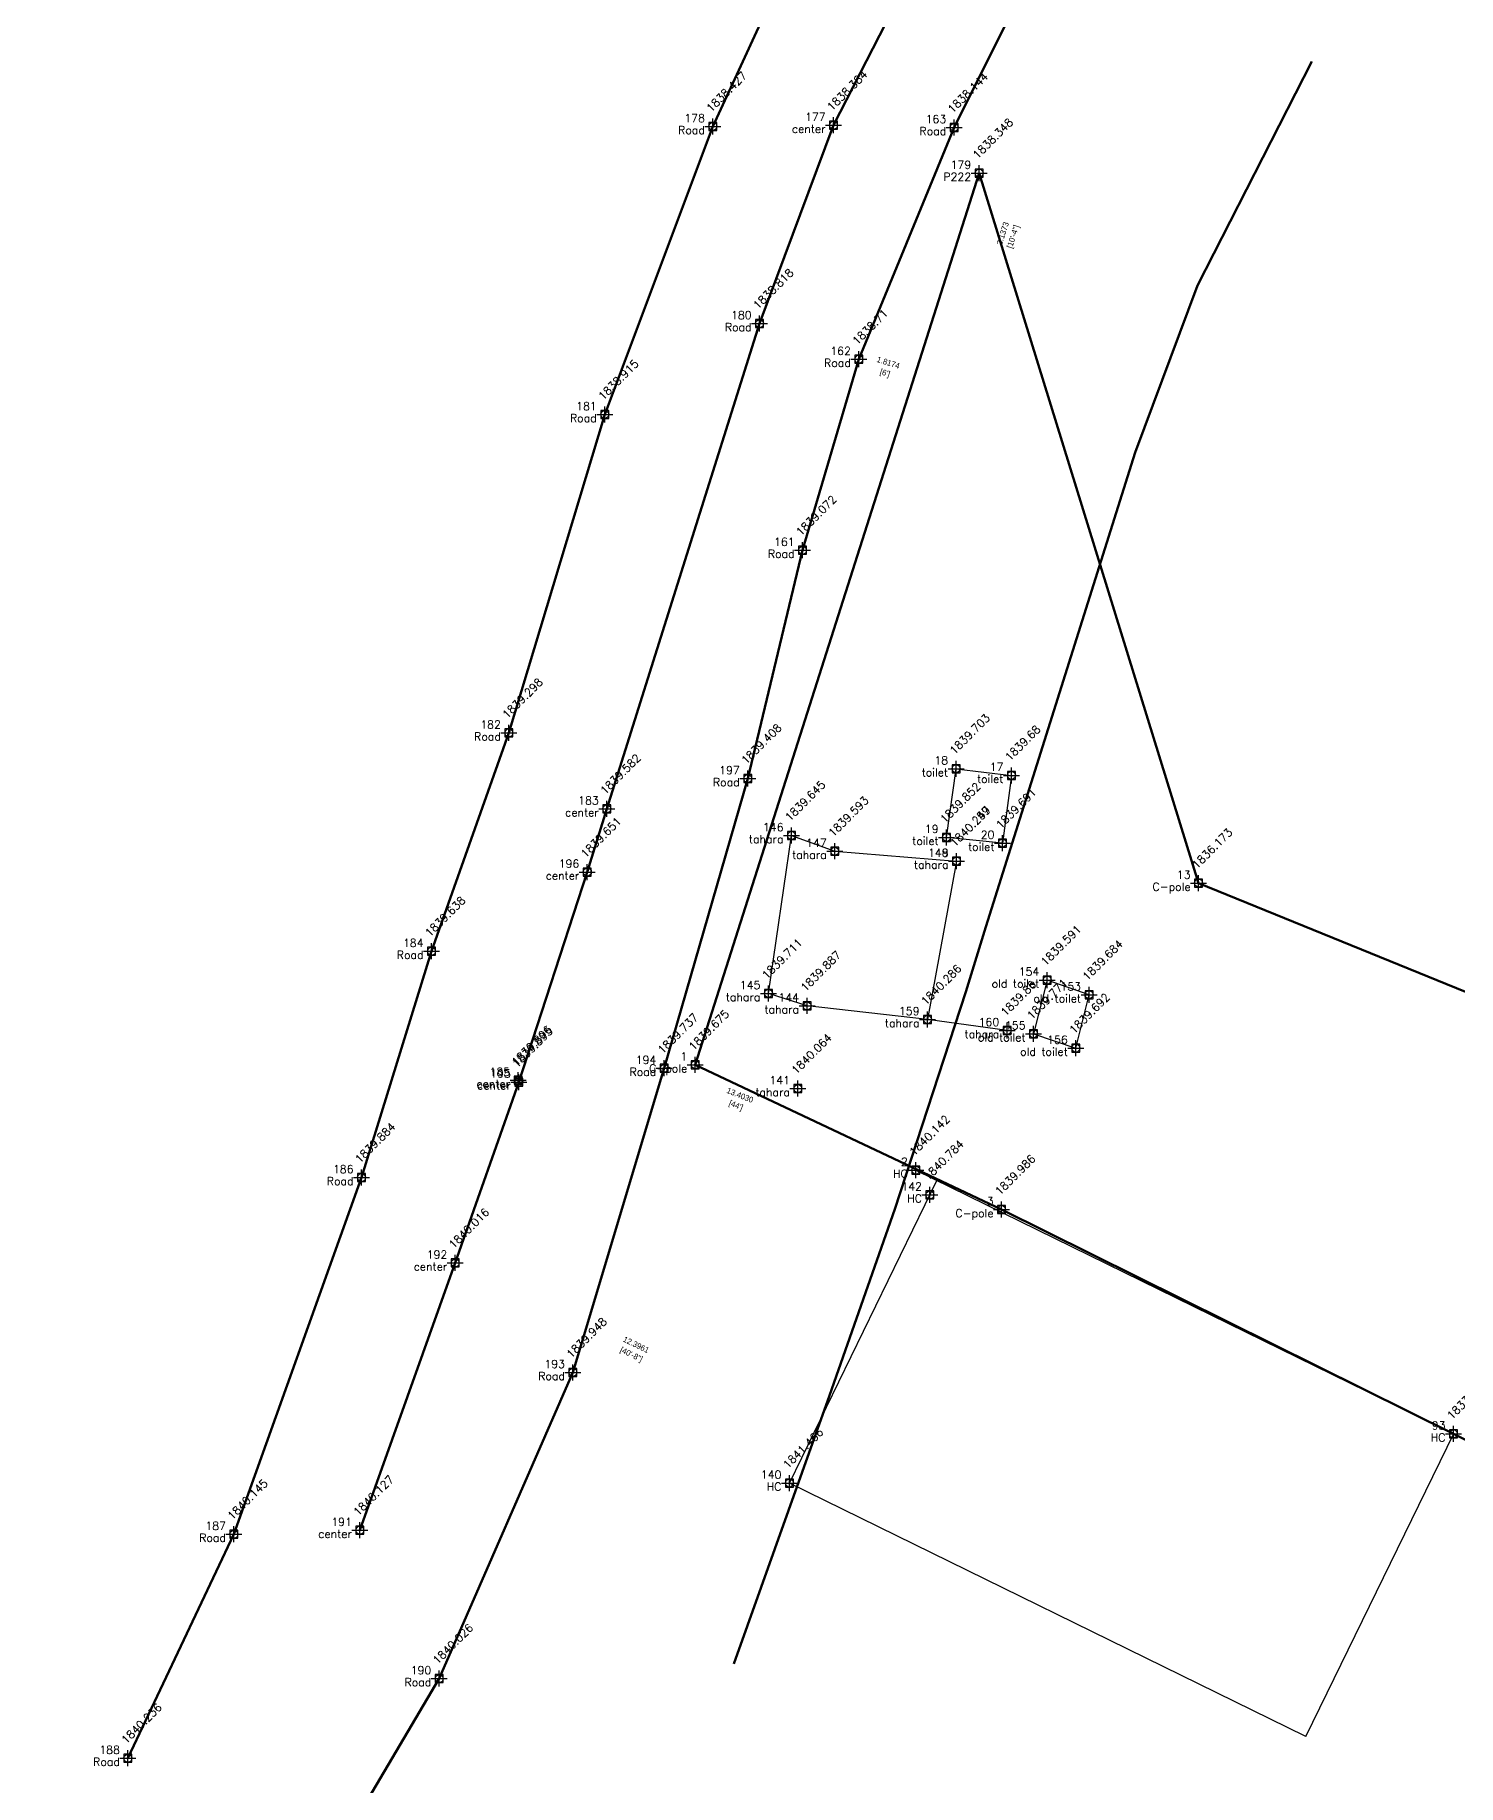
# Model space of a CAD drawing. Header units: metres. Extents: x 351916 to 352397, y 3070667 to 3071249.
# Drawn here: x 352121.9 to 352166.3, y 3070863.2 to 3070917.9 of the extents above; entities that cross this region are included whole.
import ezdxf
from ezdxf.enums import TextEntityAlignment as Align

# ---------------------------------------------------------------- set-up
doc = ezdxf.new("R2010")
doc.units = ezdxf.units.M
doc.header["$MEASUREMENT"] = 0
doc.header["$PDMODE"] = 98
doc.header["$PDSIZE"] = 0.25
for name, color, linetype, lineweight in [('Boundary', 6, 'Continuous', 60), ('Features', 5, 'Continuous', 30), ('Road', 1, 'Continuous', 50), ('Void', 2, 'Continuous', 50)]:
    doc.layers.add(name, color=color, linetype=linetype, lineweight=lineweight)
for name, color, linetype in [('C-pole', 7, 'Continuous'), ('Center', 7, 'Continuous'), ('HC', 7, 'Continuous'), ('old toilet', 7, 'Continuous'), ('P166_220 CP', 7, 'Continuous'), ('P222', 7, 'Continuous'), ('Points', 7, 'Continuous'), ('Points-ELV', 6, 'Continuous'), ('Points-NUM', 4, 'Continuous'), ('Points-TXT', 3, 'Continuous'), ('tahara', 7, 'Continuous'), ('toilet', 7, 'Continuous')]:
    doc.layers.add(name, color=color, linetype=linetype)
doc.styles.add('romans', font='romans.shx')
doc.dimstyles.get("Standard").update_dxf_attribs({"dimtxt": 0.18, "dimasz": 0.18, "dimexe": 0.18, "dimexo": 0.0625, "dimgap": 0.09, "dimtad": 0, "dimtoh": 1, "dimdec": 4, "dimzin": 0, "dimdsep": 46, "dimtxsty": 'Standard', "dimcen": 0.09, "dimse1": 1, "dimse2": 1, "dimsd1": 1, "dimsd2": 1, "dimadec": 0, "dimazin": 0, "dimtfac": 1, "dimtdec": 4, "dimtofl": 0, "dimtmove": 0, "dimatfit": 3, "dimfxl": 1, "dimtolj": 1, "dimtzin": 0, "dimarcsym": 0})
picture_1 = doc.add_image_def('image1.jpg', size_in_pixel=(3507, 4960))

# ---------------------------------------------------------------- blocks, each defined once
blk = doc.blocks.new('POINTS')
at = {"layer": 'Points'}
blk.add_line((0, 0), (0, 0), dxfattribs=at)
blk.add_point((0, 0), dxfattribs=at)
at = {"layer": 'Points-ELV', "style": 'romans'}
blk.add_attdef('ELEV', text='', height=1, rotation=45, dxfattribs=at).set_placement((0, 0), align=Align.BOTTOM_LEFT)
at = {"layer": 'Points-NUM', "style": 'romans'}
blk.add_attdef('PTNUM', text='', height=1, dxfattribs=at).set_placement((0, 0), align=Align.BOTTOM_RIGHT)
at = {"layer": 'Points-TXT', "style": 'romans'}
blk.add_attdef('DESC', text='', height=1, dxfattribs=at).set_placement((0, 0), align=Align.BOTTOM_RIGHT)
blk = doc.blocks.new('*D4')
at = {"layer": 'Defpoints', "color": 0, "transparency": 16777216}
for p in [(352134.989, 3070879.491, 1840.016), (352146.131, 3070874.058), (352146.131, 3070874.058)]:
    blk.add_point(p, dxfattribs=at)
at = {"layer": 'Void', "color": 0, "transparency": 16777216, "char_height": 0.18, "attachment_point": 5, "rotation": 334.0079}
for s, insert in [('\\A1;12.3961', (352140.639, 3070876.937)), ('\\A1;[40\'-8"]', (352140.481, 3070876.613))]:
    blk.add_mtext(s, dxfattribs=dict(at, insert=insert))
blk = doc.blocks.new('*D6')
at = {"layer": 'Defpoints', "color": 0, "transparency": 16777216}
for p in [(352137.598, 3070887.059), (352137.598, 3070887.059), (352150.037, 3070882.07)]:
    blk.add_point(p, dxfattribs=at)
at = {"layer": 'Void', "color": 0, "transparency": 16777216, "char_height": 0.18, "attachment_point": 5, "rotation": 338.1454}
for s, insert in [('\\A1;13.4030', (352143.885, 3070884.732)), ("\\A1;[44']", (352143.751, 3070884.398))]:
    blk.add_mtext(s, dxfattribs=dict(at, insert=insert))
blk = doc.blocks.new('*D10')
at = {"layer": 'Defpoints', "color": 0, "transparency": 16777216}
for p in [(352151.356, 3070913.542), (352152.741, 3070913.101), (352150.404, 3070910.553)]:
    blk.add_point(p, dxfattribs=at)
at = {"layer": 'P166_220 CP', "color": 0, "transparency": 16777216, "char_height": 0.18, "attachment_point": 5, "rotation": 72.3391}
for s, insert in [('\\A1;3.1373', (352152.093, 3070911.661)), ('\\A1;[10\'-4"]', (352152.436, 3070911.552))]:
    blk.add_mtext(s, dxfattribs=dict(at, insert=insert))
blk = doc.blocks.new('*D11')
at = {"layer": 'Defpoints', "color": 0, "transparency": 16777216}
for p in [(352147.597, 3070907.726), (352149.329, 3070907.175), (352149.329, 3070907.175)]:
    blk.add_point(p, dxfattribs=at)
at = {"layer": 'P166_220 CP', "color": 0, "transparency": 16777216, "char_height": 0.18, "attachment_point": 5, "rotation": 342.3391}
for s, insert in [('\\A1;1.8174', (352148.517, 3070907.622)), ("\\A1;[6']", (352148.408, 3070907.279))]:
    blk.add_mtext(s, dxfattribs=dict(at, insert=insert))

msp = doc.modelspace()

# ---------------------------------------------------------------- linework, layer by layer
at = {"layer": 'Boundary'}
msp.add_lwpolyline([(352151.356, 3070913.542), (352142.486, 3070885.683), (352152.054, 3070881.16), (352166.174, 3070874.151), (352173.613, 3070870.427), (352173.613, 3070870.427), (352181.623, 3070880.602), (352172.824, 3070885.413), (352158.211, 3070891.359)], close=True, dxfattribs=at)
at = {"layer": 'Features'}
for p, q in [((352145.428, 3070872.616), (352150.05456, 3070882.10518)), ((352149.377, 3070882.394), (352166.174, 3070874.151)), ((352161.56463, 3070864.69707), (352166.19119, 3070874.18625))]:
    msp.add_line(p, q, dxfattribs=at)
for points in [[(352150.339, 3070892.789), (352150.634, 3070894.933), (352152.363, 3070894.727), (352152.083, 3070892.61)], [(352154.375, 3070886.205), (352154.788, 3070887.871), (352153.485, 3070888.332), (352153.055, 3070886.654)]]:
    msp.add_lwpolyline(points, close=True, dxfattribs=at)
for points in [[(352152.231, 3070886.756), (352149.742, 3070887.099), (352145.979, 3070887.525), (352144.772, 3070887.914), (352145.493, 3070892.846), (352146.844, 3070892.356), (352150.65, 3070892.048), (352149.742, 3070887.099)], [(352161.56463, 3070864.69707), (352145.428, 3070872.616)]]:
    msp.add_lwpolyline(points, dxfattribs=at)
at = {"layer": 'Road'}
for points in [[(352165.897, 3070944.535), (352150.956, 3070929.627), (352147.696, 3070925.124), (352143.036, 3070915.001), (352139.658, 3070906.002), (352136.663, 3070896.052), (352134.247, 3070889.231), (352132.06, 3070882.162), (352128.074, 3070871.018), (352124.761, 3070864.018)], [(352131.169, 3070860.899), (352134.489, 3070866.505), (352138.666, 3070876.072), (352141.519, 3070885.575), (352144.125, 3070894.625), (352145.84, 3070901.761), (352147.597, 3070907.726), (352150.577, 3070914.97), (352152.557, 3070918.942), (352156.042, 3070924.375), (352158.445, 3070928.162), (352165.835, 3070935.759), (352172.195, 3070942.711)]]:
    msp.add_lwpolyline(points, dxfattribs=at)
at = {"layer": 'Void'}
for points in [[(352132.008, 3070871.139), (352134.989, 3070879.491), (352136.973, 3070885.145), (352139.114, 3070891.706), (352139.721, 3070893.68), (352144.497, 3070908.844), (352146.807, 3070915.039), (352150.707, 3070922.67)], [(352143.68642, 3070866.97073), (352146.67857, 3070875.35396), (352148.71882, 3070881.16826), (352150.93514, 3070887.96007), (352151.56092, 3070889.99515), (352156.22777, 3070904.81259), (352158.17496, 3070910.03462), (352161.74856, 3070917.02695)]]:
    msp.add_lwpolyline(points, dxfattribs=at)

# ---------------------------------------------------------------- block references
at = {"layer": 'C-pole', "linetype": 'Continuous'}
ref = msp.add_blockref('POINTS', (352158.211, 3070891.359, 1836.173), dxfattribs=at)
ref.add_attrib('PTNUM', '13', dxfattribs={"layer": 'Points-NUM', "height": 0.25, "style": 'romans'}).set_placement((352157.961, 3070891.4215, 1836.173), align=Align.BOTTOM_RIGHT)
ref.add_attrib('DESC', 'C-pole', dxfattribs={"layer": 'Points-TXT', "height": 0.25, "style": 'romans'}).set_placement((352157.961, 3070891.0465, 1836.173), align=Align.BOTTOM_RIGHT)
ref.add_attrib('ELEV', '1836.173', dxfattribs={"layer": 'Points-ELV', "height": 0.25, "rotation": 45, "style": 'romans'}).set_placement((352158.211, 3070891.734, 1836.173), align=Align.BOTTOM_LEFT)
ref = msp.add_blockref('POINTS', (352142.486, 3070885.683, 1839.675), dxfattribs=at)
ref.add_attrib('PTNUM', '1', dxfattribs={"layer": 'Points-NUM', "height": 0.25, "style": 'romans'}).set_placement((352142.236, 3070885.7455, 1839.675), align=Align.BOTTOM_RIGHT)
ref.add_attrib('DESC', 'C-pole', dxfattribs={"layer": 'Points-TXT', "height": 0.25, "style": 'romans'}).set_placement((352142.236, 3070885.3705, 1839.675), align=Align.BOTTOM_RIGHT)
ref.add_attrib('ELEV', '1839.675', dxfattribs={"layer": 'Points-ELV', "height": 0.25, "rotation": 45, "style": 'romans'}).set_placement((352142.486, 3070886.058, 1839.675), align=Align.BOTTOM_LEFT)
ref = msp.add_blockref('POINTS', (352152.054, 3070881.16, 1839.986), dxfattribs=at)
ref.add_attrib('PTNUM', '3', dxfattribs={"layer": 'Points-NUM', "height": 0.25, "style": 'romans'}).set_placement((352151.804, 3070881.2225, 1839.986), align=Align.BOTTOM_RIGHT)
ref.add_attrib('DESC', 'C-pole', dxfattribs={"layer": 'Points-TXT', "height": 0.25, "style": 'romans'}).set_placement((352151.804, 3070880.8475, 1839.986), align=Align.BOTTOM_RIGHT)
ref.add_attrib('ELEV', '1839.986', dxfattribs={"layer": 'Points-ELV', "height": 0.25, "rotation": 45, "style": 'romans'}).set_placement((352152.054, 3070881.535, 1839.986), align=Align.BOTTOM_LEFT)
at = {"layer": 'Center', "linetype": 'Continuous'}
ref = msp.add_blockref('POINTS', (352146.807, 3070915.039, 1838.384), dxfattribs=at)
ref.add_attrib('PTNUM', '177', dxfattribs={"layer": 'Points-NUM', "height": 0.25, "style": 'romans'}).set_placement((352146.557, 3070915.1015, 1838.384), align=Align.BOTTOM_RIGHT)
ref.add_attrib('DESC', 'center', dxfattribs={"layer": 'Points-TXT', "height": 0.25, "style": 'romans'}).set_placement((352146.557, 3070914.7265, 1838.384), align=Align.BOTTOM_RIGHT)
ref.add_attrib('ELEV', '1838.384', dxfattribs={"layer": 'Points-ELV', "height": 0.25, "rotation": 45, "style": 'romans'}).set_placement((352146.807, 3070915.414, 1838.384), align=Align.BOTTOM_LEFT)
ref = msp.add_blockref('POINTS', (352139.721, 3070893.68, 1839.582), dxfattribs=at)
ref.add_attrib('PTNUM', '183', dxfattribs={"layer": 'Points-NUM', "height": 0.25, "style": 'romans'}).set_placement((352139.471, 3070893.7425, 1839.582), align=Align.BOTTOM_RIGHT)
ref.add_attrib('DESC', 'center', dxfattribs={"layer": 'Points-TXT', "height": 0.25, "style": 'romans'}).set_placement((352139.471, 3070893.3675, 1839.582), align=Align.BOTTOM_RIGHT)
ref.add_attrib('ELEV', '1839.582', dxfattribs={"layer": 'Points-ELV', "height": 0.25, "rotation": 45, "style": 'romans'}).set_placement((352139.721, 3070894.055, 1839.582), align=Align.BOTTOM_LEFT)
ref = msp.add_blockref('POINTS', (352139.114, 3070891.706, 1839.651), dxfattribs=at)
ref.add_attrib('PTNUM', '196', dxfattribs={"layer": 'Points-NUM', "height": 0.25, "style": 'romans'}).set_placement((352138.864, 3070891.7685, 1839.651), align=Align.BOTTOM_RIGHT)
ref.add_attrib('DESC', 'center', dxfattribs={"layer": 'Points-TXT', "height": 0.25, "style": 'romans'}).set_placement((352138.864, 3070891.3935, 1839.651), align=Align.BOTTOM_RIGHT)
ref.add_attrib('ELEV', '1839.651', dxfattribs={"layer": 'Points-ELV', "height": 0.25, "rotation": 45, "style": 'romans'}).set_placement((352139.114, 3070892.081, 1839.651), align=Align.BOTTOM_LEFT)
ref = msp.add_blockref('POINTS', (352136.95, 3070885.2, 1839.896), dxfattribs=at)
ref.add_attrib('PTNUM', '185', dxfattribs={"layer": 'Points-NUM', "height": 0.25, "style": 'romans'}).set_placement((352136.7, 3070885.2625, 1839.896), align=Align.BOTTOM_RIGHT)
ref.add_attrib('DESC', 'center', dxfattribs={"layer": 'Points-TXT', "height": 0.25, "style": 'romans'}).set_placement((352136.7, 3070884.8875, 1839.896), align=Align.BOTTOM_RIGHT)
ref.add_attrib('ELEV', '1839.896', dxfattribs={"layer": 'Points-ELV', "height": 0.25, "rotation": 45, "style": 'romans'}).set_placement((352136.95, 3070885.575, 1839.896), align=Align.BOTTOM_LEFT)
ref = msp.add_blockref('POINTS', (352136.973, 3070885.145, 1839.895), dxfattribs=at)
ref.add_attrib('PTNUM', '195', dxfattribs={"layer": 'Points-NUM', "height": 0.25, "style": 'romans'}).set_placement((352136.723, 3070885.2075, 1839.895), align=Align.BOTTOM_RIGHT)
ref.add_attrib('DESC', 'center', dxfattribs={"layer": 'Points-TXT', "height": 0.25, "style": 'romans'}).set_placement((352136.723, 3070884.8325, 1839.895), align=Align.BOTTOM_RIGHT)
ref.add_attrib('ELEV', '1839.895', dxfattribs={"layer": 'Points-ELV', "height": 0.25, "rotation": 45, "style": 'romans'}).set_placement((352136.973, 3070885.52, 1839.895), align=Align.BOTTOM_LEFT)
ref = msp.add_blockref('POINTS', (352134.989, 3070879.491, 1840.016), dxfattribs=at)
ref.add_attrib('PTNUM', '192', dxfattribs={"layer": 'Points-NUM', "height": 0.25, "style": 'romans'}).set_placement((352134.739, 3070879.5535, 1840.016), align=Align.BOTTOM_RIGHT)
ref.add_attrib('DESC', 'center', dxfattribs={"layer": 'Points-TXT', "height": 0.25, "style": 'romans'}).set_placement((352134.739, 3070879.1785, 1840.016), align=Align.BOTTOM_RIGHT)
ref.add_attrib('ELEV', '1840.016', dxfattribs={"layer": 'Points-ELV', "height": 0.25, "rotation": 45, "style": 'romans'}).set_placement((352134.989, 3070879.866, 1840.016), align=Align.BOTTOM_LEFT)
ref = msp.add_blockref('POINTS', (352132.008, 3070871.139, 1840.127), dxfattribs=at)
ref.add_attrib('PTNUM', '191', dxfattribs={"layer": 'Points-NUM', "height": 0.25, "style": 'romans'}).set_placement((352131.758, 3070871.2015, 1840.127), align=Align.BOTTOM_RIGHT)
ref.add_attrib('DESC', 'center', dxfattribs={"layer": 'Points-TXT', "height": 0.25, "style": 'romans'}).set_placement((352131.758, 3070870.8265, 1840.127), align=Align.BOTTOM_RIGHT)
ref.add_attrib('ELEV', '1840.127', dxfattribs={"layer": 'Points-ELV', "height": 0.25, "rotation": 45, "style": 'romans'}).set_placement((352132.008, 3070871.514, 1840.127), align=Align.BOTTOM_LEFT)
at = {"layer": 'HC', "linetype": 'Continuous'}
ref = msp.add_blockref('POINTS', (352149.377, 3070882.394, 1840.142), dxfattribs=at)
ref.add_attrib('PTNUM', '2', dxfattribs={"layer": 'Points-NUM', "height": 0.25, "style": 'romans'}).set_placement((352149.127, 3070882.4565, 1840.142), align=Align.BOTTOM_RIGHT)
ref.add_attrib('DESC', 'HC', dxfattribs={"layer": 'Points-TXT', "height": 0.25, "style": 'romans'}).set_placement((352149.127, 3070882.0815, 1840.142), align=Align.BOTTOM_RIGHT)
ref.add_attrib('ELEV', '1840.142', dxfattribs={"layer": 'Points-ELV', "height": 0.25, "rotation": 45, "style": 'romans'}).set_placement((352149.377, 3070882.769, 1840.142), align=Align.BOTTOM_LEFT)
ref = msp.add_blockref('POINTS', (352149.818, 3070881.62, 1840.784), dxfattribs=at)
ref.add_attrib('PTNUM', '142', dxfattribs={"layer": 'Points-NUM', "height": 0.25, "style": 'romans'}).set_placement((352149.568, 3070881.6825, 1840.784), align=Align.BOTTOM_RIGHT)
ref.add_attrib('DESC', 'HC', dxfattribs={"layer": 'Points-TXT', "height": 0.25, "style": 'romans'}).set_placement((352149.568, 3070881.3075, 1840.784), align=Align.BOTTOM_RIGHT)
ref.add_attrib('ELEV', '1840.784', dxfattribs={"layer": 'Points-ELV', "height": 0.25, "rotation": 45, "style": 'romans'}).set_placement((352149.818, 3070881.995, 1840.784), align=Align.BOTTOM_LEFT)
ref = msp.add_blockref('POINTS', (352166.174, 3070874.151, 1833.041), dxfattribs=at)
ref.add_attrib('PTNUM', '93', dxfattribs={"layer": 'Points-NUM', "height": 0.25, "style": 'romans'}).set_placement((352165.924, 3070874.2135, 1833.041), align=Align.BOTTOM_RIGHT)
ref.add_attrib('DESC', 'HC', dxfattribs={"layer": 'Points-TXT', "height": 0.25, "style": 'romans'}).set_placement((352165.924, 3070873.8385, 1833.041), align=Align.BOTTOM_RIGHT)
ref.add_attrib('ELEV', '1833.041', dxfattribs={"layer": 'Points-ELV', "height": 0.25, "rotation": 45, "style": 'romans'}).set_placement((352166.174, 3070874.526, 1833.041), align=Align.BOTTOM_LEFT)
ref = msp.add_blockref('POINTS', (352145.428, 3070872.616, 1841.466), dxfattribs=at)
ref.add_attrib('PTNUM', '140', dxfattribs={"layer": 'Points-NUM', "height": 0.25, "style": 'romans'}).set_placement((352145.178, 3070872.6785, 1841.466), align=Align.BOTTOM_RIGHT)
ref.add_attrib('DESC', 'HC', dxfattribs={"layer": 'Points-TXT', "height": 0.25, "style": 'romans'}).set_placement((352145.178, 3070872.3035, 1841.466), align=Align.BOTTOM_RIGHT)
ref.add_attrib('ELEV', '1841.466', dxfattribs={"layer": 'Points-ELV', "height": 0.25, "rotation": 45, "style": 'romans'}).set_placement((352145.428, 3070872.991, 1841.466), align=Align.BOTTOM_LEFT)
at = {"layer": 'old toilet', "linetype": 'Continuous'}
ref = msp.add_blockref('POINTS', (352153.485, 3070888.332, 1839.591), dxfattribs=at)
ref.add_attrib('PTNUM', '154', dxfattribs={"layer": 'Points-NUM', "height": 0.25, "style": 'romans'}).set_placement((352153.235, 3070888.3945, 1839.591), align=Align.BOTTOM_RIGHT)
ref.add_attrib('DESC', 'old toilet', dxfattribs={"layer": 'Points-TXT', "height": 0.25, "style": 'romans'}).set_placement((352153.235, 3070888.0195, 1839.591), align=Align.BOTTOM_RIGHT)
ref.add_attrib('ELEV', '1839.591', dxfattribs={"layer": 'Points-ELV', "height": 0.25, "rotation": 45, "style": 'romans'}).set_placement((352153.485, 3070888.707, 1839.591), align=Align.BOTTOM_LEFT)
ref = msp.add_blockref('POINTS', (352154.788, 3070887.871, 1839.684), dxfattribs=at)
ref.add_attrib('PTNUM', '153', dxfattribs={"layer": 'Points-NUM', "height": 0.25, "style": 'romans'}).set_placement((352154.538, 3070887.9335, 1839.684), align=Align.BOTTOM_RIGHT)
ref.add_attrib('DESC', 'old toilet', dxfattribs={"layer": 'Points-TXT', "height": 0.25, "style": 'romans'}).set_placement((352154.538, 3070887.5585, 1839.684), align=Align.BOTTOM_RIGHT)
ref.add_attrib('ELEV', '1839.684', dxfattribs={"layer": 'Points-ELV', "height": 0.25, "rotation": 45, "style": 'romans'}).set_placement((352154.788, 3070888.246, 1839.684), align=Align.BOTTOM_LEFT)
ref = msp.add_blockref('POINTS', (352153.055, 3070886.654, 1839.771), dxfattribs=at)
ref.add_attrib('PTNUM', '155', dxfattribs={"layer": 'Points-NUM', "height": 0.25, "style": 'romans'}).set_placement((352152.805, 3070886.7165, 1839.771), align=Align.BOTTOM_RIGHT)
ref.add_attrib('DESC', 'old toilet', dxfattribs={"layer": 'Points-TXT', "height": 0.25, "style": 'romans'}).set_placement((352152.805, 3070886.3415, 1839.771), align=Align.BOTTOM_RIGHT)
ref.add_attrib('ELEV', '1839.771', dxfattribs={"layer": 'Points-ELV', "height": 0.25, "rotation": 45, "style": 'romans'}).set_placement((352153.055, 3070887.029, 1839.771), align=Align.BOTTOM_LEFT)
ref = msp.add_blockref('POINTS', (352154.375, 3070886.205, 1839.692), dxfattribs=at)
ref.add_attrib('PTNUM', '156', dxfattribs={"layer": 'Points-NUM', "height": 0.25, "style": 'romans'}).set_placement((352154.125, 3070886.2675, 1839.692), align=Align.BOTTOM_RIGHT)
ref.add_attrib('DESC', 'old toilet', dxfattribs={"layer": 'Points-TXT', "height": 0.25, "style": 'romans'}).set_placement((352154.125, 3070885.8925, 1839.692), align=Align.BOTTOM_RIGHT)
ref.add_attrib('ELEV', '1839.692', dxfattribs={"layer": 'Points-ELV', "height": 0.25, "rotation": 45, "style": 'romans'}).set_placement((352154.375, 3070886.58, 1839.692), align=Align.BOTTOM_LEFT)
at = {"layer": 'P222', "linetype": 'Continuous'}
ref = msp.add_blockref('POINTS', (352151.356, 3070913.542, 1838.348), dxfattribs=at)
ref.add_attrib('PTNUM', '179', dxfattribs={"layer": 'Points-NUM', "height": 0.25, "style": 'romans'}).set_placement((352151.106, 3070913.6045, 1838.348), align=Align.BOTTOM_RIGHT)
ref.add_attrib('DESC', 'P222', dxfattribs={"layer": 'Points-TXT', "height": 0.25, "style": 'romans'}).set_placement((352151.106, 3070913.2295, 1838.348), align=Align.BOTTOM_RIGHT)
ref.add_attrib('ELEV', '1838.348', dxfattribs={"layer": 'Points-ELV', "height": 0.25, "rotation": 45, "style": 'romans'}).set_placement((352151.356, 3070913.917, 1838.348), align=Align.BOTTOM_LEFT)
at = {"layer": 'Road', "linetype": 'Continuous'}
ref = msp.add_blockref('POINTS', (352143.036, 3070915.001, 1838.427), dxfattribs=at)
ref.add_attrib('PTNUM', '178', dxfattribs={"layer": 'Points-NUM', "height": 0.25, "style": 'romans'}).set_placement((352142.786, 3070915.0635, 1838.427), align=Align.BOTTOM_RIGHT)
ref.add_attrib('DESC', 'Road', dxfattribs={"layer": 'Points-TXT', "height": 0.25, "style": 'romans'}).set_placement((352142.786, 3070914.6885, 1838.427), align=Align.BOTTOM_RIGHT)
ref.add_attrib('ELEV', '1838.427', dxfattribs={"layer": 'Points-ELV', "height": 0.25, "rotation": 45, "style": 'romans'}).set_placement((352143.036, 3070915.376, 1838.427), align=Align.BOTTOM_LEFT)
ref = msp.add_blockref('POINTS', (352150.577, 3070914.97, 1838.144), dxfattribs=at)
ref.add_attrib('PTNUM', '163', dxfattribs={"layer": 'Points-NUM', "height": 0.25, "style": 'romans'}).set_placement((352150.327, 3070915.0325, 1838.144), align=Align.BOTTOM_RIGHT)
ref.add_attrib('DESC', 'Road', dxfattribs={"layer": 'Points-TXT', "height": 0.25, "style": 'romans'}).set_placement((352150.327, 3070914.6575, 1838.144), align=Align.BOTTOM_RIGHT)
ref.add_attrib('ELEV', '1838.144', dxfattribs={"layer": 'Points-ELV', "height": 0.25, "rotation": 45, "style": 'romans'}).set_placement((352150.577, 3070915.345, 1838.144), align=Align.BOTTOM_LEFT)
ref = msp.add_blockref('POINTS', (352144.497, 3070908.844, 1838.818), dxfattribs=at)
ref.add_attrib('PTNUM', '180', dxfattribs={"layer": 'Points-NUM', "height": 0.25, "style": 'romans'}).set_placement((352144.247, 3070908.9065, 1838.818), align=Align.BOTTOM_RIGHT)
ref.add_attrib('DESC', 'Road', dxfattribs={"layer": 'Points-TXT', "height": 0.25, "style": 'romans'}).set_placement((352144.247, 3070908.5315, 1838.818), align=Align.BOTTOM_RIGHT)
ref.add_attrib('ELEV', '1838.818', dxfattribs={"layer": 'Points-ELV', "height": 0.25, "rotation": 45, "style": 'romans'}).set_placement((352144.497, 3070909.219, 1838.818), align=Align.BOTTOM_LEFT)
ref = msp.add_blockref('POINTS', (352147.597, 3070907.726, 1838.71), dxfattribs=at)
ref.add_attrib('PTNUM', '162', dxfattribs={"layer": 'Points-NUM', "height": 0.25, "style": 'romans'}).set_placement((352147.347, 3070907.7885, 1838.71), align=Align.BOTTOM_RIGHT)
ref.add_attrib('DESC', 'Road', dxfattribs={"layer": 'Points-TXT', "height": 0.25, "style": 'romans'}).set_placement((352147.347, 3070907.4135, 1838.71), align=Align.BOTTOM_RIGHT)
ref.add_attrib('ELEV', '1838.71', dxfattribs={"layer": 'Points-ELV', "height": 0.25, "rotation": 45, "style": 'romans'}).set_placement((352147.597, 3070908.101, 1838.71), align=Align.BOTTOM_LEFT)
ref = msp.add_blockref('POINTS', (352139.658, 3070906.002, 1838.915), dxfattribs=at)
ref.add_attrib('PTNUM', '181', dxfattribs={"layer": 'Points-NUM', "height": 0.25, "style": 'romans'}).set_placement((352139.408, 3070906.0645, 1838.915), align=Align.BOTTOM_RIGHT)
ref.add_attrib('DESC', 'Road', dxfattribs={"layer": 'Points-TXT', "height": 0.25, "style": 'romans'}).set_placement((352139.408, 3070905.6895, 1838.915), align=Align.BOTTOM_RIGHT)
ref.add_attrib('ELEV', '1838.915', dxfattribs={"layer": 'Points-ELV', "height": 0.25, "rotation": 45, "style": 'romans'}).set_placement((352139.658, 3070906.377, 1838.915), align=Align.BOTTOM_LEFT)
ref = msp.add_blockref('POINTS', (352145.84, 3070901.761, 1839.072), dxfattribs=at)
ref.add_attrib('PTNUM', '161', dxfattribs={"layer": 'Points-NUM', "height": 0.25, "style": 'romans'}).set_placement((352145.59, 3070901.8235, 1839.072), align=Align.BOTTOM_RIGHT)
ref.add_attrib('DESC', 'Road', dxfattribs={"layer": 'Points-TXT', "height": 0.25, "style": 'romans'}).set_placement((352145.59, 3070901.4485, 1839.072), align=Align.BOTTOM_RIGHT)
ref.add_attrib('ELEV', '1839.072', dxfattribs={"layer": 'Points-ELV', "height": 0.25, "rotation": 45, "style": 'romans'}).set_placement((352145.84, 3070902.136, 1839.072), align=Align.BOTTOM_LEFT)
ref = msp.add_blockref('POINTS', (352136.663, 3070896.052, 1839.298), dxfattribs=at)
ref.add_attrib('PTNUM', '182', dxfattribs={"layer": 'Points-NUM', "height": 0.25, "style": 'romans'}).set_placement((352136.413, 3070896.1145, 1839.298), align=Align.BOTTOM_RIGHT)
ref.add_attrib('DESC', 'Road', dxfattribs={"layer": 'Points-TXT', "height": 0.25, "style": 'romans'}).set_placement((352136.413, 3070895.7395, 1839.298), align=Align.BOTTOM_RIGHT)
ref.add_attrib('ELEV', '1839.298', dxfattribs={"layer": 'Points-ELV', "height": 0.25, "rotation": 45, "style": 'romans'}).set_placement((352136.663, 3070896.427, 1839.298), align=Align.BOTTOM_LEFT)
ref = msp.add_blockref('POINTS', (352144.125, 3070894.625, 1839.408), dxfattribs=at)
ref.add_attrib('PTNUM', '197', dxfattribs={"layer": 'Points-NUM', "height": 0.25, "style": 'romans'}).set_placement((352143.875, 3070894.6875, 1839.408), align=Align.BOTTOM_RIGHT)
ref.add_attrib('DESC', 'Road', dxfattribs={"layer": 'Points-TXT', "height": 0.25, "style": 'romans'}).set_placement((352143.875, 3070894.3125, 1839.408), align=Align.BOTTOM_RIGHT)
ref.add_attrib('ELEV', '1839.408', dxfattribs={"layer": 'Points-ELV', "height": 0.25, "rotation": 45, "style": 'romans'}).set_placement((352144.125, 3070895, 1839.408), align=Align.BOTTOM_LEFT)
ref = msp.add_blockref('POINTS', (352134.247, 3070889.231, 1839.638), dxfattribs=at)
ref.add_attrib('PTNUM', '184', dxfattribs={"layer": 'Points-NUM', "height": 0.25, "style": 'romans'}).set_placement((352133.997, 3070889.2935, 1839.638), align=Align.BOTTOM_RIGHT)
ref.add_attrib('DESC', 'Road', dxfattribs={"layer": 'Points-TXT', "height": 0.25, "style": 'romans'}).set_placement((352133.997, 3070888.9185, 1839.638), align=Align.BOTTOM_RIGHT)
ref.add_attrib('ELEV', '1839.638', dxfattribs={"layer": 'Points-ELV', "height": 0.25, "rotation": 45, "style": 'romans'}).set_placement((352134.247, 3070889.606, 1839.638), align=Align.BOTTOM_LEFT)
ref = msp.add_blockref('POINTS', (352141.519, 3070885.575, 1839.737), dxfattribs=at)
ref.add_attrib('PTNUM', '194', dxfattribs={"layer": 'Points-NUM', "height": 0.25, "style": 'romans'}).set_placement((352141.269, 3070885.6375, 1839.737), align=Align.BOTTOM_RIGHT)
ref.add_attrib('DESC', 'Road', dxfattribs={"layer": 'Points-TXT', "height": 0.25, "style": 'romans'}).set_placement((352141.269, 3070885.2625, 1839.737), align=Align.BOTTOM_RIGHT)
ref.add_attrib('ELEV', '1839.737', dxfattribs={"layer": 'Points-ELV', "height": 0.25, "rotation": 45, "style": 'romans'}).set_placement((352141.519, 3070885.95, 1839.737), align=Align.BOTTOM_LEFT)
ref = msp.add_blockref('POINTS', (352132.06, 3070882.162, 1839.884), dxfattribs=at)
ref.add_attrib('PTNUM', '186', dxfattribs={"layer": 'Points-NUM', "height": 0.25, "style": 'romans'}).set_placement((352131.81, 3070882.2245, 1839.884), align=Align.BOTTOM_RIGHT)
ref.add_attrib('DESC', 'Road', dxfattribs={"layer": 'Points-TXT', "height": 0.25, "style": 'romans'}).set_placement((352131.81, 3070881.8495, 1839.884), align=Align.BOTTOM_RIGHT)
ref.add_attrib('ELEV', '1839.884', dxfattribs={"layer": 'Points-ELV', "height": 0.25, "rotation": 45, "style": 'romans'}).set_placement((352132.06, 3070882.537, 1839.884), align=Align.BOTTOM_LEFT)
ref = msp.add_blockref('POINTS', (352138.666, 3070876.072, 1839.948), dxfattribs=at)
ref.add_attrib('PTNUM', '193', dxfattribs={"layer": 'Points-NUM', "height": 0.25, "style": 'romans'}).set_placement((352138.416, 3070876.1345, 1839.948), align=Align.BOTTOM_RIGHT)
ref.add_attrib('DESC', 'Road', dxfattribs={"layer": 'Points-TXT', "height": 0.25, "style": 'romans'}).set_placement((352138.416, 3070875.7595, 1839.948), align=Align.BOTTOM_RIGHT)
ref.add_attrib('ELEV', '1839.948', dxfattribs={"layer": 'Points-ELV', "height": 0.25, "rotation": 45, "style": 'romans'}).set_placement((352138.666, 3070876.447, 1839.948), align=Align.BOTTOM_LEFT)
ref = msp.add_blockref('POINTS', (352128.074, 3070871.018, 1840.145), dxfattribs=at)
ref.add_attrib('PTNUM', '187', dxfattribs={"layer": 'Points-NUM', "height": 0.25, "style": 'romans'}).set_placement((352127.824, 3070871.0805, 1840.145), align=Align.BOTTOM_RIGHT)
ref.add_attrib('DESC', 'Road', dxfattribs={"layer": 'Points-TXT', "height": 0.25, "style": 'romans'}).set_placement((352127.824, 3070870.7055, 1840.145), align=Align.BOTTOM_RIGHT)
ref.add_attrib('ELEV', '1840.145', dxfattribs={"layer": 'Points-ELV', "height": 0.25, "rotation": 45, "style": 'romans'}).set_placement((352128.074, 3070871.393, 1840.145), align=Align.BOTTOM_LEFT)
ref = msp.add_blockref('POINTS', (352134.489, 3070866.505, 1840.026), dxfattribs=at)
ref.add_attrib('PTNUM', '190', dxfattribs={"layer": 'Points-NUM', "height": 0.25, "style": 'romans'}).set_placement((352134.239, 3070866.5675, 1840.026), align=Align.BOTTOM_RIGHT)
ref.add_attrib('DESC', 'Road', dxfattribs={"layer": 'Points-TXT', "height": 0.25, "style": 'romans'}).set_placement((352134.239, 3070866.1925, 1840.026), align=Align.BOTTOM_RIGHT)
ref.add_attrib('ELEV', '1840.026', dxfattribs={"layer": 'Points-ELV', "height": 0.25, "rotation": 45, "style": 'romans'}).set_placement((352134.489, 3070866.88, 1840.026), align=Align.BOTTOM_LEFT)
ref = msp.add_blockref('POINTS', (352124.761, 3070864.018, 1840.236), dxfattribs=at)
ref.add_attrib('PTNUM', '188', dxfattribs={"layer": 'Points-NUM', "height": 0.25, "style": 'romans'}).set_placement((352124.511, 3070864.0805, 1840.236), align=Align.BOTTOM_RIGHT)
ref.add_attrib('DESC', 'Road', dxfattribs={"layer": 'Points-TXT', "height": 0.25, "style": 'romans'}).set_placement((352124.511, 3070863.7055, 1840.236), align=Align.BOTTOM_RIGHT)
ref.add_attrib('ELEV', '1840.236', dxfattribs={"layer": 'Points-ELV', "height": 0.25, "rotation": 45, "style": 'romans'}).set_placement((352124.761, 3070864.393, 1840.236), align=Align.BOTTOM_LEFT)
at = {"layer": 'tahara', "linetype": 'Continuous'}
ref = msp.add_blockref('POINTS', (352145.493, 3070892.846, 1839.645), dxfattribs=at)
ref.add_attrib('PTNUM', '146', dxfattribs={"layer": 'Points-NUM', "height": 0.25, "style": 'romans'}).set_placement((352145.243, 3070892.9085, 1839.645), align=Align.BOTTOM_RIGHT)
ref.add_attrib('DESC', 'tahara', dxfattribs={"layer": 'Points-TXT', "height": 0.25, "style": 'romans'}).set_placement((352145.243, 3070892.5335, 1839.645), align=Align.BOTTOM_RIGHT)
ref.add_attrib('ELEV', '1839.645', dxfattribs={"layer": 'Points-ELV', "height": 0.25, "rotation": 45, "style": 'romans'}).set_placement((352145.493, 3070893.221, 1839.645), align=Align.BOTTOM_LEFT)
ref = msp.add_blockref('POINTS', (352146.844, 3070892.356, 1839.593), dxfattribs=at)
ref.add_attrib('PTNUM', '147', dxfattribs={"layer": 'Points-NUM', "height": 0.25, "style": 'romans'}).set_placement((352146.594, 3070892.4185, 1839.593), align=Align.BOTTOM_RIGHT)
ref.add_attrib('DESC', 'tahara', dxfattribs={"layer": 'Points-TXT', "height": 0.25, "style": 'romans'}).set_placement((352146.594, 3070892.0435, 1839.593), align=Align.BOTTOM_RIGHT)
ref.add_attrib('ELEV', '1839.593', dxfattribs={"layer": 'Points-ELV', "height": 0.25, "rotation": 45, "style": 'romans'}).set_placement((352146.844, 3070892.731, 1839.593), align=Align.BOTTOM_LEFT)
ref = msp.add_blockref('POINTS', (352150.649, 3070892.049, 1840.257), dxfattribs=at)
ref.add_attrib('PTNUM', '148', dxfattribs={"layer": 'Points-NUM', "height": 0.25, "style": 'romans'}).set_placement((352150.399, 3070892.1115, 1840.257), align=Align.BOTTOM_RIGHT)
ref.add_attrib('DESC', 'tahara', dxfattribs={"layer": 'Points-TXT', "height": 0.25, "style": 'romans'}).set_placement((352150.399, 3070891.7365, 1840.257), align=Align.BOTTOM_RIGHT)
ref.add_attrib('ELEV', '1840.257', dxfattribs={"layer": 'Points-ELV', "height": 0.25, "rotation": 45, "style": 'romans'}).set_placement((352150.649, 3070892.424, 1840.257), align=Align.BOTTOM_LEFT)
ref = msp.add_blockref('POINTS', (352150.65, 3070892.048, 1840.249), dxfattribs=at)
ref.add_attrib('PTNUM', '149', dxfattribs={"layer": 'Points-NUM', "height": 0.25, "style": 'romans'}).set_placement((352150.4, 3070892.1105, 1840.249), align=Align.BOTTOM_RIGHT)
ref.add_attrib('DESC', 'tahara', dxfattribs={"layer": 'Points-TXT', "height": 0.25, "style": 'romans'}).set_placement((352150.4, 3070891.7355, 1840.249), align=Align.BOTTOM_RIGHT)
ref.add_attrib('ELEV', '1840.249', dxfattribs={"layer": 'Points-ELV', "height": 0.25, "rotation": 45, "style": 'romans'}).set_placement((352150.65, 3070892.423, 1840.249), align=Align.BOTTOM_LEFT)
ref = msp.add_blockref('POINTS', (352144.772, 3070887.914, 1839.711), dxfattribs=at)
ref.add_attrib('PTNUM', '145', dxfattribs={"layer": 'Points-NUM', "height": 0.25, "style": 'romans'}).set_placement((352144.522, 3070887.9765, 1839.711), align=Align.BOTTOM_RIGHT)
ref.add_attrib('DESC', 'tahara', dxfattribs={"layer": 'Points-TXT', "height": 0.25, "style": 'romans'}).set_placement((352144.522, 3070887.6015, 1839.711), align=Align.BOTTOM_RIGHT)
ref.add_attrib('ELEV', '1839.711', dxfattribs={"layer": 'Points-ELV', "height": 0.25, "rotation": 45, "style": 'romans'}).set_placement((352144.772, 3070888.289, 1839.711), align=Align.BOTTOM_LEFT)
ref = msp.add_blockref('POINTS', (352145.979, 3070887.525, 1839.887), dxfattribs=at)
ref.add_attrib('PTNUM', '144', dxfattribs={"layer": 'Points-NUM', "height": 0.25, "style": 'romans'}).set_placement((352145.729, 3070887.5875, 1839.887), align=Align.BOTTOM_RIGHT)
ref.add_attrib('DESC', 'tahara', dxfattribs={"layer": 'Points-TXT', "height": 0.25, "style": 'romans'}).set_placement((352145.729, 3070887.2125, 1839.887), align=Align.BOTTOM_RIGHT)
ref.add_attrib('ELEV', '1839.887', dxfattribs={"layer": 'Points-ELV', "height": 0.25, "rotation": 45, "style": 'romans'}).set_placement((352145.979, 3070887.9, 1839.887), align=Align.BOTTOM_LEFT)
ref = msp.add_blockref('POINTS', (352149.742, 3070887.099, 1840.286), dxfattribs=at)
ref.add_attrib('PTNUM', '159', dxfattribs={"layer": 'Points-NUM', "height": 0.25, "style": 'romans'}).set_placement((352149.492, 3070887.1615, 1840.286), align=Align.BOTTOM_RIGHT)
ref.add_attrib('DESC', 'tahara', dxfattribs={"layer": 'Points-TXT', "height": 0.25, "style": 'romans'}).set_placement((352149.492, 3070886.7865, 1840.286), align=Align.BOTTOM_RIGHT)
ref.add_attrib('ELEV', '1840.286', dxfattribs={"layer": 'Points-ELV', "height": 0.25, "rotation": 45, "style": 'romans'}).set_placement((352149.742, 3070887.474, 1840.286), align=Align.BOTTOM_LEFT)
ref = msp.add_blockref('POINTS', (352152.231, 3070886.756, 1839.86), dxfattribs=at)
ref.add_attrib('PTNUM', '160', dxfattribs={"layer": 'Points-NUM', "height": 0.25, "style": 'romans'}).set_placement((352151.981, 3070886.8185, 1839.86), align=Align.BOTTOM_RIGHT)
ref.add_attrib('DESC', 'tahara', dxfattribs={"layer": 'Points-TXT', "height": 0.25, "style": 'romans'}).set_placement((352151.981, 3070886.4435, 1839.86), align=Align.BOTTOM_RIGHT)
ref.add_attrib('ELEV', '1839.86', dxfattribs={"layer": 'Points-ELV', "height": 0.25, "rotation": 45, "style": 'romans'}).set_placement((352152.231, 3070887.131, 1839.86), align=Align.BOTTOM_LEFT)
ref = msp.add_blockref('POINTS', (352145.695, 3070884.94, 1840.064), dxfattribs=at)
ref.add_attrib('PTNUM', '141', dxfattribs={"layer": 'Points-NUM', "height": 0.25, "style": 'romans'}).set_placement((352145.445, 3070885.0025, 1840.064), align=Align.BOTTOM_RIGHT)
ref.add_attrib('DESC', 'tahara', dxfattribs={"layer": 'Points-TXT', "height": 0.25, "style": 'romans'}).set_placement((352145.445, 3070884.6275, 1840.064), align=Align.BOTTOM_RIGHT)
ref.add_attrib('ELEV', '1840.064', dxfattribs={"layer": 'Points-ELV', "height": 0.25, "rotation": 45, "style": 'romans'}).set_placement((352145.695, 3070885.315, 1840.064), align=Align.BOTTOM_LEFT)
at = {"layer": 'toilet', "linetype": 'Continuous'}
ref = msp.add_blockref('POINTS', (352150.634, 3070894.933, 1839.703), dxfattribs=at)
ref.add_attrib('PTNUM', '18', dxfattribs={"layer": 'Points-NUM', "height": 0.25, "style": 'romans'}).set_placement((352150.384, 3070894.9955, 1839.703), align=Align.BOTTOM_RIGHT)
ref.add_attrib('DESC', 'toilet', dxfattribs={"layer": 'Points-TXT', "height": 0.25, "style": 'romans'}).set_placement((352150.384, 3070894.6205, 1839.703), align=Align.BOTTOM_RIGHT)
ref.add_attrib('ELEV', '1839.703', dxfattribs={"layer": 'Points-ELV', "height": 0.25, "rotation": 45, "style": 'romans'}).set_placement((352150.634, 3070895.308, 1839.703), align=Align.BOTTOM_LEFT)
ref = msp.add_blockref('POINTS', (352152.363, 3070894.727, 1839.68), dxfattribs=at)
ref.add_attrib('PTNUM', '17', dxfattribs={"layer": 'Points-NUM', "height": 0.25, "style": 'romans'}).set_placement((352152.113, 3070894.7895, 1839.68), align=Align.BOTTOM_RIGHT)
ref.add_attrib('DESC', 'toilet', dxfattribs={"layer": 'Points-TXT', "height": 0.25, "style": 'romans'}).set_placement((352152.113, 3070894.4145, 1839.68), align=Align.BOTTOM_RIGHT)
ref.add_attrib('ELEV', '1839.68', dxfattribs={"layer": 'Points-ELV', "height": 0.25, "rotation": 45, "style": 'romans'}).set_placement((352152.363, 3070895.102, 1839.68), align=Align.BOTTOM_LEFT)
ref = msp.add_blockref('POINTS', (352150.339, 3070892.789, 1839.852), dxfattribs=at)
ref.add_attrib('PTNUM', '19', dxfattribs={"layer": 'Points-NUM', "height": 0.25, "style": 'romans'}).set_placement((352150.089, 3070892.8515, 1839.852), align=Align.BOTTOM_RIGHT)
ref.add_attrib('DESC', 'toilet', dxfattribs={"layer": 'Points-TXT', "height": 0.25, "style": 'romans'}).set_placement((352150.089, 3070892.4765, 1839.852), align=Align.BOTTOM_RIGHT)
ref.add_attrib('ELEV', '1839.852', dxfattribs={"layer": 'Points-ELV', "height": 0.25, "rotation": 45, "style": 'romans'}).set_placement((352150.339, 3070893.164, 1839.852), align=Align.BOTTOM_LEFT)
ref = msp.add_blockref('POINTS', (352152.083, 3070892.61, 1839.691), dxfattribs=at)
ref.add_attrib('PTNUM', '20', dxfattribs={"layer": 'Points-NUM', "height": 0.25, "style": 'romans'}).set_placement((352151.833, 3070892.6725, 1839.691), align=Align.BOTTOM_RIGHT)
ref.add_attrib('DESC', 'toilet', dxfattribs={"layer": 'Points-TXT', "height": 0.25, "style": 'romans'}).set_placement((352151.833, 3070892.2975, 1839.691), align=Align.BOTTOM_RIGHT)
ref.add_attrib('ELEV', '1839.691', dxfattribs={"layer": 'Points-ELV', "height": 0.25, "rotation": 45, "style": 'romans'}).set_placement((352152.083, 3070892.985, 1839.691), align=Align.BOTTOM_LEFT)

# ---------------------------------------------------------------- dimensions: what is measured, and where the dimension line sits
at = {"layer": 'P166_220 CP'}
for p1, p2, distance, picture, middle in [((352150.40421, 3070910.55259), (352151.356, 3070913.542), -1.45311, '*D10', (352152.26472, 3070911.60645)), ((352147.597, 3070907.726), (352149.3287, 3070907.17464), 0, '*D11', (352148.46285, 3070907.45032))]:
    dim = msp.add_aligned_dim(p1=p1, p2=p2, distance=distance, dimstyle='Standard', override={"dimpost": '\\X'}, dxfattribs=at)
    dim.commit()
    dim.dimension.update_dxf_attribs({"geometry": picture, "text_midpoint": middle})
at = {"layer": 'Void'}
for p1, p2, picture, middle in [((352150.03737, 3070882.06993), (352137.59765, 3070887.05922), '*D6', (352143.81751, 3070884.56458)), ((352134.989, 3070879.491, 1840.016), (352146.13129, 3070874.05846), '*D4', (352140.56014, 3070876.77473))]:
    dim = msp.add_aligned_dim(p1=p1, p2=p2, distance=0, dimstyle='Standard', override={"dimpost": '\\X'}, dxfattribs=at)
    dim.commit()
    dim.dimension.update_dxf_attribs({"geometry": picture, "text_midpoint": middle})

# ---------------------------------------------------------------- pictures from other files: only their frames are drawn
image = msp.add_image(picture_1, insert=(351916.05425, 3070764.98514, 1837.23), size_in_units=(356.3112, 503.936), rotation=-15.9673044, dxfattribs=dict(at, fade=50))
image.dxf.flags = 7

doc.saveas('drawing.dxf')
